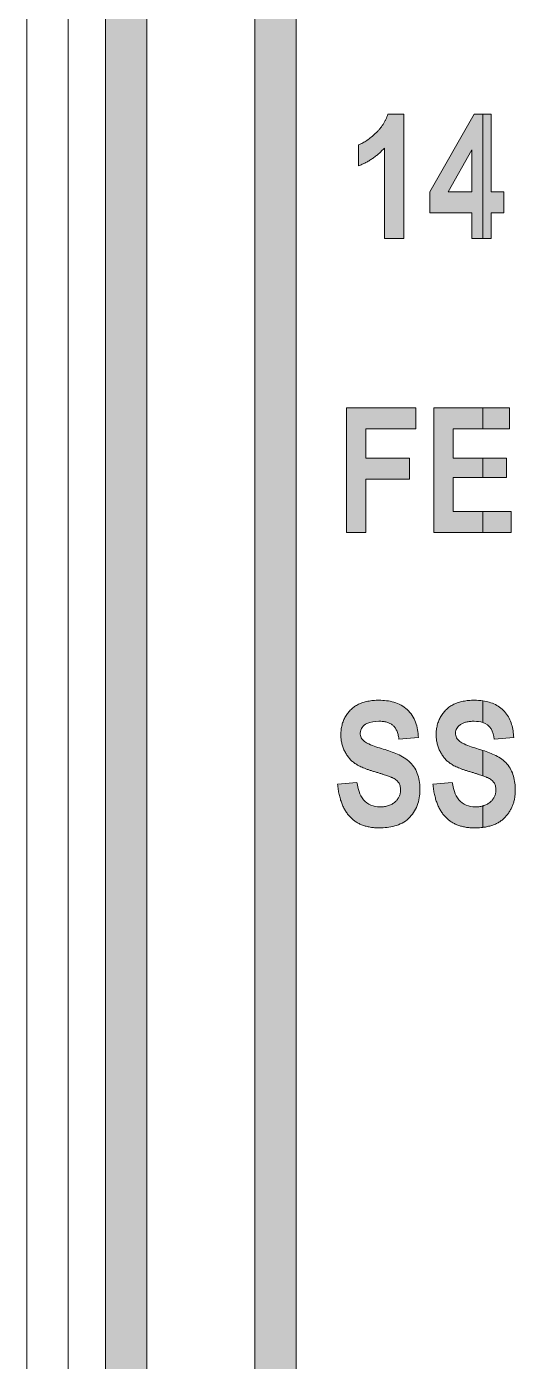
# Model space of a CAD drawing. Extents: x 222 to 1672, y 144 to 807.
# Drawn here: x 446.96 to 452.85, y 397.79 to 413.89 of the extents above; entities that cross this region are included whole.
import ezdxf

# ---------------------------------------------------------------- set-up
doc = ezdxf.new("R2010")
doc.units = 0
doc.header["$LTSCALE"] = 2
doc.header["$MEASUREMENT"] = 0
doc.layers.get('0').update_dxf_attribs({"linetype": 'CONTINUOUS'})
doc.layers.add('DIM', color=7, linetype='CONTINUOUS')

msp = doc.modelspace()

# ---------------------------------------------------------------- hatches: boundary and pattern name
at = {"lineweight": 5}
h = msp.add_hatch(color=256, dxfattribs=at)
edge = h.paths.add_edge_path(flags=0)
edge.add_line((450.96454, 412.46219), (450.96454, 412.20894))
edge.add_spline(control_points=[(450.96454, 412.20894), (450.97912, 412.21486), (451.00826, 412.22668), (451.05055, 412.24744), (451.09149, 412.27079), (451.13133, 412.2961), (451.16951, 412.32449), (451.20665, 412.35477), (451.2424, 412.38774), (451.26489, 412.41133), (451.27623, 412.42323)], knot_values=[0, 0, 0, 0, 0.12370469, 0.2471416, 0.37002829, 0.49416431, 0.61797183, 0.74380575, 0.87081997, 1, 1, 1, 1], weights=[1, 1, 1, 1, 1, 1, 1, 1, 1, 1, 1], degree=3, periodic=0)
edge.add_line((451.27623, 412.42323), (451.27623, 411.33232))
edge.add_line((451.27623, 411.33232), (451.50999, 411.33232))
edge.add_line((451.50999, 411.33232), (451.50999, 412.83232))
edge.add_line((451.50999, 412.83232), (451.31793, 412.83232))
edge.add_spline(control_points=[(451.31793, 412.83232), (451.31434, 412.8215), (451.3072, 412.79998), (451.29352, 412.76875), (451.27808, 412.73846), (451.26072, 412.70891), (451.24074, 412.68088), (451.21951, 412.65311), (451.19564, 412.62681), (451.16219, 412.59339), (451.11916, 412.5559), (451.06765, 412.51641), (451.01634, 412.48523), (450.98135, 412.46966), (450.96454, 412.46219)], knot_values=[0, 0, 0, 0, 0.06487203, 0.12905852, 0.19392026, 0.25843103, 0.32399162, 0.38987225, 0.45738722, 0.52602771, 0.65909128, 0.78204975, 0.89531404, 1, 1, 1, 1], weights=[1, 1, 1, 1, 1, 1, 1, 1, 1, 1, 1, 1, 1, 1, 1], degree=3, periodic=0)
h = msp.add_hatch(color=256, dxfattribs=at)
h.paths.add_polyline_path([(451.82168, 411.644), (452.32818, 411.644), (452.32818, 411.33232), (452.46272, 411.33232), (452.46272, 412.83232), (452.35861, 412.83232), (451.82168, 411.89634)], flags=0)
h.paths.add_polyline_path([(452.04419, 411.89725), (452.32818, 412.40101), (452.32818, 411.89725)], flags=0)
for points in [[(452.56194, 412.83232), (452.46272, 412.83232), (452.46272, 411.33232), (452.56194, 411.33232), (452.56194, 411.644), (452.71779, 411.644), (452.71779, 411.89725), (452.56194, 411.89725)], [(451.6561, 409.28881), (450.81844, 409.28881), (450.81844, 407.78881), (451.0522, 407.78881), (451.0522, 408.43167), (451.57818, 408.43167), (451.57818, 408.68491), (451.0522, 408.68491), (451.0522, 409.03556), (451.6561, 409.03556)], [(452.46272, 409.28881), (451.87038, 409.28881), (451.87038, 407.78881), (452.46272, 407.78881), (452.46272, 408.04206), (452.10415, 408.04206), (452.10415, 408.45115), (452.46272, 408.45115), (452.46272, 408.68491), (452.10415, 408.68491), (452.10415, 409.03556), (452.46272, 409.03556)], [(452.46272, 409.03556), (452.78597, 409.03556), (452.78597, 409.28881), (452.46272, 409.28881)], [(452.46272, 408.45115), (452.74701, 408.45115), (452.74701, 408.68491), (452.46272, 408.68491)], [(452.80545, 407.78881), (452.80545, 408.04206), (452.46272, 408.04206), (452.46272, 407.78881)]]:
    msp.add_hatch(color=256, dxfattribs=at).paths.add_polyline_path(points, flags=0)
h = msp.add_hatch(color=256, dxfattribs=at)
edge = h.paths.add_edge_path(flags=0)
edge.add_spline(control_points=[(451.47103, 404.68483), (451.47091, 404.67772), (451.47068, 404.6636), (451.46711, 404.64302), (451.46194, 404.62322), (451.45474, 404.60434), (451.44499, 404.58658), (451.43385, 404.56928), (451.41996, 404.55331), (451.40447, 404.53805), (451.38731, 404.52402), (451.36806, 404.51213), (451.34756, 404.50174), (451.32522, 404.49359), (451.30167, 404.4868), (451.27637, 404.48234), (451.24961, 404.47956), (451.23119, 404.47924), (451.22174, 404.47907)], knot_values=[0, 0, 0, 0, 0.05883753, 0.1166839, 0.1722926, 0.22812278, 0.28334973, 0.33971419, 0.39810053, 0.45807765, 0.51958724, 0.58109682, 0.64494108, 0.70951571, 0.77757298, 0.84757637, 0.9218612, 1, 1, 1, 1], weights=[1, 1, 1, 1, 1, 1, 1, 1, 1, 1, 1, 1, 1, 1, 1, 1, 1, 1, 1], degree=3, periodic=0)
edge.add_spline(control_points=[(451.22174, 404.47907), (451.18422, 404.48006), (451.14668, 404.48461), (451.0775, 404.51357), (451.04715, 404.53685), (450.9761, 404.62321), (450.9568, 404.6978), (450.94506, 404.77128)], knot_values=[0, 0, 0, 0, 0.25, 0.25, 0.5, 0.5, 1, 1, 1, 1], weights=[1, 1, 1, 1, 1, 1, 1, 1], degree=3, periodic=0)
edge.add_line((450.94506, 404.77128), (450.71129, 404.7518))
edge.add_spline(control_points=[(450.71129, 404.7518), (450.71369, 404.73056), (450.71834, 404.68923), (450.72919, 404.62948), (450.74367, 404.57395), (450.76038, 404.52225), (450.78097, 404.47488), (450.80424, 404.43135), (450.83126, 404.39219), (450.86108, 404.35704), (450.89398, 404.32592), (450.93006, 404.2989), (450.96958, 404.27652), (451.0119, 404.25763), (451.05752, 404.24353), (451.10609, 404.23314), (451.15787, 404.22704), (451.19342, 404.22624), (451.2117, 404.22582)], knot_values=[0, 0, 0, 0, 0.07870951, 0.15318392, 0.22343231, 0.28996809, 0.35307475, 0.41344294, 0.47149356, 0.52795989, 0.5829488, 0.63796056, 0.69353938, 0.74992651, 0.80831537, 0.86908019, 0.93267958, 1, 1, 1, 1], weights=[1, 1, 1, 1, 1, 1, 1, 1, 1, 1, 1, 1, 1, 1, 1, 1, 1, 1, 1], degree=3, periodic=0)
edge.add_spline(control_points=[(451.2117, 404.22582), (451.27542, 404.2271), (451.33968, 404.23199), (451.46164, 404.26576), (451.52024, 404.29495), (451.61284, 404.38198), (451.64784, 404.43605), (451.69528, 404.55442), (451.70358, 404.61777), (451.7048, 404.68148)], knot_values=[0, 0, 0, 0, 0.25, 0.25, 0.5, 0.5, 0.75, 0.75, 1, 1, 1, 1], weights=[1, 1, 1, 1, 1, 1, 1, 1, 1, 1], degree=3, periodic=0)
edge.add_spline(control_points=[(451.7048, 404.68148), (451.70341, 404.7423), (451.69784, 404.80366), (451.66059, 404.91874), (451.62935, 404.97271), (451.54321, 405.05899), (451.49031, 405.08992), (451.37871, 405.13893), (451.32112, 405.15848), (451.26284, 405.17611)], knot_values=[0, 0, 0, 0, 0.25, 0.25, 0.5, 0.5, 0.75, 0.75, 1, 1, 1, 1], weights=[1, 1, 1, 1, 1, 1, 1, 1, 1, 1], degree=3, periodic=0)
edge.add_spline(control_points=[(451.26284, 405.17611), (451.23312, 405.18501), (451.2035, 405.19423), (451.17413, 405.20418), (451.14496, 405.21406), (451.11592, 405.22468), (451.08813, 405.23795), (451.06979, 405.2467), (451.05177, 405.25652), (451.03546, 405.26864)], knot_values=[0, 0, 0, 0, 0.00009288, 0.00009288, 0.00009288, 0.00018519, 0.00018519, 0.00018519, 0.00024615, 0.00024615, 0.00024615, 0.00024615], weights=[1, 1, 1, 1, 1, 1, 1, 1, 1, 1], degree=3, periodic=0)
edge.add_spline(control_points=[(451.03546, 405.26864), (451.02068, 405.28164), (451.00659, 405.29534), (450.98828, 405.33019), (450.98539, 405.34962), (450.98402, 405.36909)], knot_values=[0, 0, 0, 0, 0.5, 0.5, 1, 1, 1, 1], weights=[1, 1, 1, 1, 1, 1], degree=3, periodic=0)
edge.add_spline(control_points=[(450.98402, 405.36909), (450.98567, 405.39389), (450.99252, 405.41838), (451.02239, 405.4577), (451.04281, 405.47298), (451.10936, 405.50653), (451.15966, 405.51058), (451.20896, 405.51154)], knot_values=[0, 0, 0, 0, 0.25, 0.25, 0.5, 0.5, 1, 1, 1, 1], weights=[1, 1, 1, 1, 1, 1, 1, 1], degree=3, periodic=0)
edge.add_spline(control_points=[(451.20896, 405.51154), (451.22594, 405.51099), (451.25814, 405.50996), (451.30354, 405.50125), (451.34282, 405.48641), (451.37106, 405.46876), (451.38989, 405.45105), (451.40278, 405.4358), (451.41403, 405.41806), (451.42442, 405.3984), (451.43317, 405.3762), (451.4408, 405.35191), (451.44673, 405.32528), (451.44991, 405.3068), (451.45155, 405.29725)], knot_values=[0, 0, 0, 0, 0.13999895, 0.26538212, 0.37929394, 0.48467988, 0.53737284, 0.59201649, 0.64888319, 0.71026824, 0.77522279, 0.84536093, 0.92006306, 1, 1, 1, 1], weights=[1, 1, 1, 1, 1, 1, 1, 1, 1, 1, 1, 1, 1, 1, 1], degree=3, periodic=0)
edge.add_line((451.45155, 405.29725), (451.68532, 405.31673))
edge.add_spline(control_points=[(451.68532, 405.31673), (451.68202, 405.37865), (451.67374, 405.44089), (451.63068, 405.55649), (451.59663, 405.60969), (451.50599, 405.69319), (451.45007, 405.72319), (451.33218, 405.75804), (451.27138, 405.76362), (451.20987, 405.76478)], knot_values=[0, 0, 0, 0, 0.25, 0.25, 0.5, 0.5, 0.75, 0.75, 1, 1, 1, 1], weights=[1, 1, 1, 1, 1, 1, 1, 1, 1, 1], degree=3, periodic=0)
edge.add_spline(control_points=[(451.20987, 405.76478), (451.1864, 405.76429), (451.14117, 405.76333), (451.07632, 405.75358), (451.01697, 405.73878), (450.96349, 405.71703), (450.91563, 405.68913), (450.87354, 405.65487), (450.83653, 405.61493), (450.80573, 405.56924), (450.78091, 405.51921), (450.76336, 405.46559), (450.7523, 405.40901), (450.75094, 405.37025), (450.75025, 405.35052)], knot_values=[0, 0, 0, 0, 0.10070008, 0.19401289, 0.2808438, 0.36269087, 0.44097124, 0.51776424, 0.59481615, 0.6738177, 0.75348036, 0.83377387, 0.91534702, 1, 1, 1, 1], weights=[1, 1, 1, 1, 1, 1, 1, 1, 1, 1, 1, 1, 1, 1, 1], degree=3, periodic=0)
edge.add_spline(control_points=[(450.75025, 405.35052), (450.75076, 405.33344), (450.75177, 405.29958), (450.76039, 405.24981), (450.77356, 405.20156), (450.79299, 405.15581), (450.81637, 405.11284), (450.844, 405.07385), (450.87516, 405.0391), (450.90476, 405.01379), (450.93123, 404.99571), (450.95344, 404.98174), (450.97886, 404.96905), (451.0064, 404.95577), (451.0369, 404.94338), (451.06987, 404.93096), (451.10559, 404.91873), (451.1304, 404.91121), (451.14321, 404.90734)], knot_values=[0, 0, 0, 0, 0.07938854, 0.15735209, 0.23429073, 0.31149662, 0.38794606, 0.46139642, 0.53322832, 0.60452506, 0.64182999, 0.68229578, 0.72640529, 0.77389843, 0.82446168, 0.87941426, 0.93776089, 1, 1, 1, 1], weights=[1, 1, 1, 1, 1, 1, 1, 1, 1, 1, 1, 1, 1, 1, 1, 1, 1, 1, 1], degree=3, periodic=0)
edge.add_spline(control_points=[(451.14321, 404.90734), (451.15731, 404.90306), (451.18418, 404.8949), (451.22257, 404.88357), (451.25679, 404.87246), (451.28707, 404.86236), (451.31372, 404.85379), (451.3361, 404.84537), (451.35485, 404.83861), (451.37396, 404.8302), (451.39403, 404.81977), (451.41491, 404.80596), (451.43221, 404.79013), (451.44663, 404.77287), (451.4576, 404.75345), (451.46564, 404.73223), (451.47021, 404.70907), (451.47075, 404.69307), (451.47103, 404.68483)], knot_values=[0, 0, 0, 0, 0.10296971, 0.19629442, 0.27971837, 0.35439228, 0.41942332, 0.47528238, 0.52151166, 0.55866466, 0.6211522, 0.67936958, 0.73308081, 0.78447157, 0.8359259, 0.88821394, 0.94245156, 1, 1, 1, 1], weights=[1, 1, 1, 1, 1, 1, 1, 1, 1, 1, 1, 1, 1, 1, 1, 1, 1, 1, 1], degree=3, periodic=0)
h = msp.add_hatch(color=256, dxfattribs=at)
edge = h.paths.add_edge_path(flags=0)
edge.add_spline(control_points=[(452.35922, 405.76478), (452.33575, 405.76429), (452.29052, 405.76333), (452.22567, 405.75358), (452.16632, 405.73878), (452.11284, 405.71703), (452.06498, 405.68913), (452.02289, 405.65487), (451.98588, 405.61493), (451.95508, 405.56924), (451.93026, 405.51921), (451.91271, 405.46559), (451.90165, 405.40901), (451.9003, 405.37025), (451.89961, 405.35052)], knot_values=[0, 0, 0, 0, 0.10070008, 0.19401289, 0.2808438, 0.36269087, 0.44097124, 0.51776424, 0.59481615, 0.6738177, 0.75348036, 0.83377387, 0.91534702, 1, 1, 1, 1], weights=[1, 1, 1, 1, 1, 1, 1, 1, 1, 1, 1, 1, 1, 1, 1], degree=3, periodic=0)
edge.add_spline(control_points=[(451.89961, 405.35052), (451.90011, 405.33344), (451.90112, 405.29958), (451.90974, 405.24981), (451.92291, 405.20156), (451.94234, 405.15581), (451.96572, 405.11284), (451.99335, 405.07385), (452.02451, 405.0391), (452.05411, 405.01379), (452.08058, 404.99571), (452.10279, 404.98174), (452.12821, 404.96905), (452.15575, 404.95577), (452.18625, 404.94338), (452.21922, 404.93096), (452.25494, 404.91873), (452.27975, 404.91121), (452.29256, 404.90734)], knot_values=[0, 0, 0, 0, 0.07938854, 0.15735209, 0.23429073, 0.31149662, 0.38794606, 0.46139642, 0.53322832, 0.60452506, 0.64182999, 0.68229578, 0.72640529, 0.77389843, 0.82446168, 0.87941426, 0.93776089, 1, 1, 1, 1], weights=[1, 1, 1, 1, 1, 1, 1, 1, 1, 1, 1, 1, 1, 1, 1, 1, 1, 1, 1], degree=3, periodic=0)
edge.add_spline(control_points=[(452.29256, 404.90734), (452.30666, 404.90306), (452.33353, 404.8949), (452.37192, 404.88357), (452.40614, 404.87246), (452.43592, 404.86253), (452.45444, 404.85657), (452.46272, 404.85369)], knot_values=[0.58431286, 0.58431286, 0.58431286, 0.58431286, 0.68728257, 0.78060728, 0.86403123, 0.93870514, 1, 1, 1, 1], weights=[1, 1, 1, 1, 1, 1, 1, 1], degree=3, periodic=0)
edge.add_line((452.46272, 404.85369), (452.46272, 405.16029))
edge.add_spline(control_points=[(452.46272, 405.16029), (452.44598, 405.16587), (452.42908, 405.171), (452.41219, 405.17611)], knot_values=[0, 0, 0, 0, 0.00005295, 0.00005295, 0.00005295, 0.00005295], weights=[1, 1, 1, 1], degree=3, periodic=0)
edge.add_spline(control_points=[(452.41219, 405.17611), (452.38247, 405.18501), (452.35285, 405.19423), (452.32348, 405.20418), (452.29431, 405.21406), (452.26527, 405.22468), (452.23748, 405.23795), (452.21914, 405.2467), (452.20112, 405.25652), (452.18481, 405.26864)], knot_values=[0, 0, 0, 0, 0.00009288, 0.00009288, 0.00009288, 0.00018519, 0.00018519, 0.00018519, 0.00024615, 0.00024615, 0.00024615, 0.00024615], weights=[1, 1, 1, 1, 1, 1, 1, 1, 1, 1], degree=3, periodic=0)
edge.add_spline(control_points=[(452.18481, 405.26864), (452.17003, 405.28164), (452.15595, 405.29534), (452.13763, 405.33019), (452.13474, 405.34962), (452.13337, 405.36909)], knot_values=[0, 0, 0, 0, 0.5, 0.5, 1, 1, 1, 1], weights=[1, 1, 1, 1, 1, 1], degree=3, periodic=0)
edge.add_spline(control_points=[(452.13337, 405.36909), (452.13403, 405.37894), (452.13532, 405.3984), (452.14728, 405.42594), (452.16604, 405.45074), (452.19217, 405.47227), (452.22466, 405.49051), (452.26413, 405.50234), (452.30916, 405.51058), (452.34132, 405.51121), (452.35831, 405.51154)], knot_values=[0, 0, 0, 0, 0.09952089, 0.19637448, 0.29924154, 0.41238129, 0.53717307, 0.67445339, 0.82801501, 1, 1, 1, 1], weights=[1, 1, 1, 1, 1, 1, 1, 1, 1, 1, 1], degree=3, periodic=0)
edge.add_spline(control_points=[(452.35831, 405.51154), (452.39364, 405.5104), (452.42879, 405.50808), (452.46272, 405.49695)], knot_values=[0, 0, 0, 0, 1, 1, 1, 1], weights=[1, 1, 1, 1], degree=3, periodic=0)
edge.add_line((452.46272, 405.49695), (452.46272, 405.75761))
edge.add_spline(control_points=[(452.46272, 405.75761), (452.42852, 405.76273), (452.3938, 405.76413), (452.35922, 405.76478)], knot_values=[0, 0, 0, 0, 0.00010375, 0.00010375, 0.00010375, 0.00010375], weights=[1, 1, 1, 1], degree=3, periodic=0)
h = msp.add_hatch(color=256, dxfattribs=at)
edge = h.paths.add_edge_path(flags=0)
edge.add_line((452.46272, 405.75761), (452.46272, 405.49695))
edge.add_spline(control_points=[(452.46272, 405.49695), (452.50401, 405.48341), (452.54055, 405.45638), (452.58415, 405.38215), (452.59362, 405.33957), (452.6009, 405.29725)], knot_values=[0, 0, 0, 0, 0.5, 0.5, 1, 1, 1, 1], weights=[1, 1, 1, 1, 1, 1], degree=3, periodic=0)
edge.add_line((452.6009, 405.29725), (452.83467, 405.31673))
edge.add_spline(control_points=[(452.83467, 405.31673), (452.83183, 405.36991), (452.82572, 405.42278), (452.79475, 405.52351), (452.77082, 405.57207), (452.70327, 405.65375), (452.66146, 405.68747), (452.56611, 405.73558), (452.51538, 405.74974), (452.46272, 405.75761)], knot_values=[0, 0, 0, 0, 0.25, 0.25, 0.5, 0.5, 0.75, 0.75, 1, 1, 1, 1], weights=[1, 1, 1, 1, 1, 1, 1, 1, 1, 1], degree=3, periodic=0)
h = msp.add_hatch(color=256, dxfattribs=at)
edge = h.paths.add_edge_path(flags=0)
edge.add_line((452.46272, 405.16029), (452.46272, 404.85369))
edge.add_spline(control_points=[(452.46272, 404.85369), (452.46323, 404.85351), (452.47128, 404.8507), (452.48545, 404.84537), (452.5042, 404.83861), (452.52331, 404.8302), (452.54338, 404.81977), (452.56426, 404.80596), (452.58156, 404.79013), (452.59598, 404.77287), (452.60695, 404.75345), (452.61499, 404.73223), (452.61956, 404.70907), (452.6201, 404.69307), (452.62038, 404.68483)], knot_values=[0, 0, 0, 0, 0.00373618, 0.05959523, 0.10582452, 0.14297752, 0.20546506, 0.26368243, 0.31739367, 0.36878443, 0.42023876, 0.4725268, 0.52676442, 0.58431286, 0.58431286, 0.58431286, 0.58431286], weights=[1, 1, 1, 1, 1, 1, 1, 1, 1, 1, 1, 1, 1, 1, 1], degree=3, periodic=0)
edge.add_spline(control_points=[(452.62038, 404.68483), (452.62026, 404.67772), (452.62003, 404.6636), (452.61646, 404.64302), (452.6113, 404.62322), (452.60409, 404.60434), (452.59434, 404.58658), (452.5832, 404.56928), (452.56931, 404.55331), (452.55382, 404.53805), (452.53666, 404.52402), (452.51741, 404.51213), (452.49691, 404.50174), (452.47832, 404.49496), (452.4668, 404.49142), (452.46272, 404.49027)], knot_values=[0.25540468, 0.25540468, 0.25540468, 0.25540468, 0.31424222, 0.37208858, 0.42769728, 0.48352746, 0.53875441, 0.59511887, 0.65350521, 0.71348233, 0.77499192, 0.8365015, 0.90034576, 0.96492039, 1, 1, 1, 1], weights=[1, 1, 1, 1, 1, 1, 1, 1, 1, 1, 1, 1, 1, 1, 1, 1], degree=3, periodic=0)
edge.add_line((452.46272, 404.49027), (452.46272, 404.23171))
edge.add_spline(control_points=[(452.46272, 404.23171), (452.46841, 404.23241), (452.49192, 404.23563), (452.53186, 404.24337), (452.58099, 404.25758), (452.62585, 404.27608), (452.66658, 404.2988), (452.70303, 404.32566), (452.73506, 404.35663), (452.76285, 404.39055), (452.78756, 404.42621), (452.80781, 404.46428), (452.82507, 404.50386), (452.83826, 404.54558), (452.84709, 404.58928), (452.85326, 404.63474), (452.85385, 404.66574), (452.85415, 404.68148)], knot_values=[0, 0, 0, 0, 0.02257356, 0.09343661, 0.16009065, 0.22370445, 0.28418999, 0.34334689, 0.40157972, 0.45920444, 0.51585614, 0.57219111, 0.62876803, 0.68577955, 0.74418086, 0.80421836, 0.86621821, 0.86621821, 0.86621821, 0.86621821], weights=[1, 1, 1, 1, 1, 1, 1, 1, 1, 1, 1, 1, 1, 1, 1, 1, 1, 1], degree=3, periodic=0)
edge.add_spline(control_points=[(452.85415, 404.68148), (452.85286, 404.73813), (452.8484, 404.79432), (452.81653, 404.90281), (452.79002, 404.95415), (452.7164, 405.03972), (452.66943, 405.07245), (452.56907, 405.12321), (452.51621, 405.14246), (452.46272, 405.16029)], knot_values=[0, 0, 0, 0, 0.25, 0.25, 0.5, 0.5, 0.75, 0.75, 1, 1, 1, 1], weights=[1, 1, 1, 1, 1, 1, 1, 1, 1, 1], degree=3, periodic=0)
h = msp.add_hatch(color=256, dxfattribs=at)
edge = h.paths.add_edge_path(flags=0)
edge.add_spline(control_points=[(451.86064, 404.7518), (451.86304, 404.73056), (451.8677, 404.68923), (451.87855, 404.62948), (451.89302, 404.57395), (451.90974, 404.52225), (451.93033, 404.47488), (451.95359, 404.43135), (451.98061, 404.39219), (452.01043, 404.35704), (452.04333, 404.32592), (452.07941, 404.2989), (452.11893, 404.27652), (452.16125, 404.25763), (452.20687, 404.24353), (452.25544, 404.23314), (452.30722, 404.22704), (452.34277, 404.22624), (452.36105, 404.22582)], knot_values=[0, 0, 0, 0, 0.07870951, 0.15318392, 0.22343231, 0.28996809, 0.35307475, 0.41344294, 0.47149356, 0.52795989, 0.5829488, 0.63796056, 0.69353938, 0.74992651, 0.80831537, 0.86908019, 0.93267958, 1, 1, 1, 1], weights=[1, 1, 1, 1, 1, 1, 1, 1, 1, 1, 1, 1, 1, 1, 1, 1, 1, 1, 1], degree=3, periodic=0)
edge.add_spline(control_points=[(452.36105, 404.22582), (452.38156, 404.22623), (452.41552, 404.22692), (452.44937, 404.23005), (452.46272, 404.23171)], knot_values=[0.86621821, 0.86621821, 0.86621821, 0.86621821, 0.94700601, 1, 1, 1, 1], weights=[1, 1, 1, 1, 1], degree=3, periodic=0)
edge.add_line((452.46272, 404.23171), (452.46272, 404.49027))
edge.add_spline(control_points=[(452.46272, 404.49027), (452.45889, 404.48919), (452.44684, 404.48607), (452.42572, 404.48234), (452.39896, 404.47956), (452.38054, 404.47924), (452.37109, 404.47907)], knot_values=[0, 0, 0, 0, 0.03297766, 0.10298105, 0.17726588, 0.25540468, 0.25540468, 0.25540468, 0.25540468], weights=[1, 1, 1, 1, 1, 1, 1], degree=3, periodic=0)
edge.add_spline(control_points=[(452.37109, 404.47907), (452.33357, 404.48006), (452.29603, 404.48461), (452.22685, 404.51357), (452.1965, 404.53685), (452.12545, 404.62321), (452.10615, 404.6978), (452.09441, 404.77128)], knot_values=[0, 0, 0, 0, 0.25, 0.25, 0.5, 0.5, 1, 1, 1, 1], weights=[1, 1, 1, 1, 1, 1, 1, 1], degree=3, periodic=0)
edge.add_line((452.09441, 404.77128), (451.86064, 404.7518))
at = {"layer": 'DIM'}
for points in [[(450.21272, 393.826), (450.21272, 463.32772), (452.46272, 465.57772), (452.46272, 466.28483), (449.71272, 463.53483), (449.71272, 393.61889), (452.46272, 390.86889), (452.46272, 391.576)], [(448.41272, 393.08042), (448.41272, 464.07331), (448.90462, 464.56521), (448.90462, 465.27231), (447.91272, 464.28042), (447.91272, 392.87331), (448.90462, 391.88141), (448.90462, 392.58852)]]:
    msp.add_hatch(color=256, dxfattribs=at).paths.add_polyline_path(points, flags=0)

# ---------------------------------------------------------------- linework, layer by layer
at = {"linetype": 'Continuous', "lineweight": 5}
for p, q in [((446.96272, 380.57686), (446.96272, 476.57686)), ((447.46272, 476.57686), (447.46272, 380.57686)), ((447.91272, 464.28042), (447.91272, 392.87331)), ((448.41272, 393.08041), (448.41272, 464.07331)), ((449.71272, 463.53483), (449.71272, 393.61889)), ((450.21272, 393.826), (450.21272, 463.32773))]:
    msp.add_line(p, q, dxfattribs=at)
at = {"lineweight": 5}
for p, q in [((451.31793, 412.83232), (451.50999, 412.83232)), ((451.50999, 412.83232), (451.50999, 411.33232)), ((451.82168, 411.89634), (452.35861, 412.83232)), ((452.35861, 412.83232), (452.46272, 412.83232)), ((452.46272, 412.83232), (452.56194, 412.83232)), ((452.46272, 412.83232), (452.46272, 411.33232)), ((452.56194, 412.83232), (452.56194, 411.89725)), ((450.96454, 412.20894), (450.96454, 412.46219)), ((451.27623, 411.33232), (451.27623, 412.42323)), ((452.32818, 412.40101), (452.04419, 411.89725)), ((452.32818, 411.89725), (452.32818, 412.40101)), ((451.82168, 411.64401), (451.82168, 411.89634)), ((452.04419, 411.89725), (452.32818, 411.89725)), ((452.56194, 411.89725), (452.71779, 411.89725)), ((452.71779, 411.89725), (452.71779, 411.64401)), ((452.32818, 411.64401), (451.82168, 411.64401)), ((452.32818, 411.33232), (452.32818, 411.64401)), ((452.56194, 411.64401), (452.56194, 411.33232)), ((452.71779, 411.64401), (452.56194, 411.64401)), ((451.50999, 411.33232), (451.27623, 411.33232)), ((452.46272, 411.33232), (452.32818, 411.33232)), ((452.56194, 411.33232), (452.46272, 411.33232)), ((450.81844, 409.28881), (451.6561, 409.28881)), ((450.81844, 407.78881), (450.81844, 409.28881)), ((451.6561, 409.28881), (451.6561, 409.03556)), ((451.87038, 409.28881), (452.46272, 409.28881)), ((451.87038, 407.78881), (451.87038, 409.28881)), ((452.46272, 409.28881), (452.78597, 409.28881)), ((452.46272, 409.28881), (452.46272, 409.03556)), ((452.78597, 409.28881), (452.78597, 409.03556)), ((451.0522, 409.03556), (451.0522, 408.68491)), ((451.6561, 409.03556), (451.0522, 409.03556)), ((452.10415, 409.03556), (452.10415, 408.68491)), ((452.46272, 409.03556), (452.10415, 409.03556)), ((452.78597, 409.03556), (452.46272, 409.03556)), ((451.0522, 408.68491), (451.57818, 408.68491)), ((451.57818, 408.68491), (451.57818, 408.43167)), ((452.10415, 408.68491), (452.46272, 408.68491)), ((452.46272, 408.68491), (452.74701, 408.68491)), ((452.46272, 408.68491), (452.46272, 408.45115)), ((452.74701, 408.68491), (452.74701, 408.45115)), ((451.57818, 408.43167), (451.0522, 408.43167)), ((451.0522, 408.43167), (451.0522, 407.78881)), ((452.10415, 408.45115), (452.10415, 408.04206)), ((452.46272, 408.45115), (452.10415, 408.45115)), ((452.74701, 408.45115), (452.46272, 408.45115)), ((452.10415, 408.04206), (452.46272, 408.04206)), ((452.46272, 408.04206), (452.80545, 408.04206)), ((452.46272, 408.04206), (452.46272, 407.78881)), ((452.80545, 408.04206), (452.80545, 407.78881)), ((451.0522, 407.78881), (450.81844, 407.78881)), ((452.46272, 407.78881), (451.87038, 407.78881)), ((452.80545, 407.78881), (452.46272, 407.78881)), ((452.46272, 405.75761), (452.46272, 405.49695)), ((451.68532, 405.31673), (451.45155, 405.29725)), ((452.83467, 405.31673), (452.6009, 405.29725)), ((452.46272, 405.16029), (452.46272, 404.85369)), ((450.71129, 404.7518), (450.94506, 404.77128)), ((451.86064, 404.7518), (452.09441, 404.77128)), ((452.46272, 404.49027), (452.46272, 404.23171))]:
    msp.add_line(p, q, dxfattribs=at)
at = {"linetype": 'Continuous', "lineweight": 5, "flags": 128}
msp.add_lwpolyline([(446.96272, 401.04027), (446.96272, 401.04027)], dxfattribs=at)
at = {"lineweight": 5}
for points, knots in [([(450.96454, 412.46219), (450.98135, 412.46966), (451.01634, 412.48523), (451.06765, 412.51641), (451.11916, 412.5559), (451.16219, 412.59339), (451.19564, 412.62681), (451.21951, 412.65311), (451.24074, 412.68088), (451.26072, 412.70891), (451.27808, 412.73846), (451.29352, 412.76875), (451.3072, 412.79998), (451.31434, 412.8215), (451.31793, 412.83232)], [0, 0, 0, 0, 0.10468596, 0.21795025, 0.34090872, 0.47397229, 0.54261278, 0.61012775, 0.67600838, 0.74156897, 0.80607974, 0.87094148, 0.93512797, 1, 1, 1, 1]), ([(451.27623, 412.42323), (451.26489, 412.41133), (451.2424, 412.38774), (451.20665, 412.35477), (451.16951, 412.32449), (451.13133, 412.2961), (451.09149, 412.27079), (451.05055, 412.24744), (451.00826, 412.22668), (450.97912, 412.21486), (450.96454, 412.20894)], [0, 0, 0, 0, 0.12918003, 0.25619425, 0.38202817, 0.50583569, 0.62997171, 0.7528584, 0.87629531, 1, 1, 1, 1]), ([(450.75025, 405.35052), (450.75094, 405.37025), (450.7523, 405.40901), (450.76336, 405.46559), (450.78091, 405.51921), (450.80573, 405.56924), (450.83653, 405.61493), (450.87354, 405.65487), (450.91563, 405.68913), (450.96349, 405.71703), (451.01697, 405.73878), (451.07632, 405.75358), (451.14117, 405.76333), (451.1864, 405.76429), (451.20987, 405.76478)], [0, 0, 0, 0, 0.08465298, 0.16622613, 0.24651964, 0.3261823, 0.40518385, 0.48223576, 0.55902876, 0.63730913, 0.7191562, 0.80598711, 0.89929992, 1, 1, 1, 1]), ([(451.20987, 405.76478), (451.27138, 405.76362), (451.33218, 405.75804), (451.45007, 405.72319), (451.50599, 405.69319), (451.59663, 405.60969), (451.63068, 405.55649), (451.67374, 405.44089), (451.68202, 405.37865), (451.68532, 405.31673)], [0, 0, 0, 0, 0.25, 0.25, 0.5, 0.5, 0.75, 0.75, 1, 1, 1, 1]), ([(451.89961, 405.35052), (451.9003, 405.37025), (451.90165, 405.40901), (451.91271, 405.46559), (451.93026, 405.51921), (451.95508, 405.56924), (451.98588, 405.61493), (452.02289, 405.65487), (452.06498, 405.68913), (452.11284, 405.71703), (452.16632, 405.73878), (452.22567, 405.75358), (452.29052, 405.76333), (452.33575, 405.76429), (452.35922, 405.76478)], [0, 0, 0, 0, 0.08465298, 0.16622613, 0.24651964, 0.3261823, 0.40518385, 0.48223576, 0.55902876, 0.63730913, 0.7191562, 0.80598711, 0.89929992, 1, 1, 1, 1]), ([(452.46272, 405.75761), (452.51538, 405.74974), (452.56611, 405.73558), (452.66146, 405.68747), (452.70327, 405.65375), (452.77082, 405.57207), (452.79475, 405.52351), (452.82572, 405.42278), (452.83183, 405.36991), (452.83467, 405.31673)], [0, 0, 0, 0, 0.25, 0.25, 0.5, 0.5, 0.75, 0.75, 1, 1, 1, 1]), ([(451.20896, 405.51154), (451.15966, 405.51058), (451.10936, 405.50653), (451.04281, 405.47298), (451.02239, 405.4577), (450.99252, 405.41838), (450.98567, 405.39389), (450.98402, 405.36909)], [0, 0, 0, 0, 0.5, 0.5, 0.75, 0.75, 1, 1, 1, 1]), ([(451.45155, 405.29725), (451.44991, 405.3068), (451.44673, 405.32528), (451.4408, 405.35191), (451.43317, 405.3762), (451.42442, 405.3984), (451.41403, 405.41806), (451.40278, 405.4358), (451.38989, 405.45105), (451.37106, 405.46876), (451.34282, 405.48641), (451.30354, 405.50125), (451.25814, 405.50996), (451.22594, 405.51099), (451.20896, 405.51154)], [0, 0, 0, 0, 0.07993694, 0.15463907, 0.22477721, 0.28973176, 0.35111681, 0.40798351, 0.46262716, 0.51532012, 0.62070606, 0.73461788, 0.86000105, 1, 1, 1, 1]), ([(452.35831, 405.51154), (452.34132, 405.51121), (452.30916, 405.51058), (452.26413, 405.50234), (452.22466, 405.49051), (452.19217, 405.47227), (452.16604, 405.45074), (452.14728, 405.42594), (452.13532, 405.3984), (452.13403, 405.37894), (452.13337, 405.36909)], [0, 0, 0, 0, 0.17198499, 0.32554661, 0.46282693, 0.58761871, 0.70075846, 0.80362552, 0.90047911, 1, 1, 1, 1]), ([(452.6009, 405.29725), (452.59362, 405.33957), (452.58415, 405.38215), (452.54055, 405.45638), (452.50401, 405.48341), (452.46272, 405.49695)], [0, 0, 0, 0, 0.5, 0.5, 1, 1, 1, 1]), ([(451.14321, 404.90734), (451.1304, 404.91121), (451.10559, 404.91873), (451.06987, 404.93096), (451.0369, 404.94338), (451.0064, 404.95577), (450.97886, 404.96905), (450.95344, 404.98174), (450.93123, 404.99571), (450.90476, 405.01379), (450.87516, 405.0391), (450.844, 405.07385), (450.81637, 405.11284), (450.79299, 405.15581), (450.77356, 405.20156), (450.76039, 405.24981), (450.75177, 405.29958), (450.75076, 405.33344), (450.75025, 405.35052)], [0, 0, 0, 0, 0.06223911, 0.12058574, 0.17553832, 0.22610157, 0.27359471, 0.31770422, 0.35817001, 0.39547494, 0.46677168, 0.53860358, 0.61205394, 0.68850338, 0.76570927, 0.84264791, 0.92061146, 1, 1, 1, 1]), ([(450.98402, 405.36909), (450.98539, 405.34962), (450.98828, 405.33019), (451.00659, 405.29534), (451.02068, 405.28164), (451.03546, 405.26864)], [0, 0, 0, 0, 0.5, 0.5, 1, 1, 1, 1]), ([(451.03546, 405.26864), (451.05177, 405.25652), (451.06979, 405.2467), (451.08813, 405.23795), (451.11592, 405.22468), (451.14496, 405.21406), (451.17413, 405.20418), (451.2035, 405.19423), (451.23312, 405.18501), (451.26284, 405.17611)], [0, 0, 0, 0, 0.000060961516, 0.000060961516, 0.000060961516, 0.000153267926, 0.000153267926, 0.000153267926, 0.000246149545, 0.000246149545, 0.000246149545, 0.000246149545]), ([(452.29256, 404.90734), (452.27975, 404.91121), (452.25494, 404.91873), (452.21922, 404.93096), (452.18625, 404.94338), (452.15575, 404.95577), (452.12821, 404.96905), (452.10279, 404.98174), (452.08058, 404.99571), (452.05411, 405.01379), (452.02451, 405.0391), (451.99335, 405.07385), (451.96572, 405.11284), (451.94234, 405.15581), (451.92291, 405.20156), (451.90974, 405.24981), (451.90112, 405.29958), (451.90011, 405.33344), (451.89961, 405.35052)], [0, 0, 0, 0, 0.06223911, 0.12058574, 0.17553832, 0.22610157, 0.27359471, 0.31770422, 0.35817001, 0.39547494, 0.46677168, 0.53860358, 0.61205394, 0.68850338, 0.76570927, 0.84264791, 0.92061146, 1, 1, 1, 1]), ([(452.13337, 405.36909), (452.13474, 405.34962), (452.13763, 405.33019), (452.15595, 405.29534), (452.17003, 405.28164), (452.18481, 405.26864)], [0, 0, 0, 0, 0.5, 0.5, 1, 1, 1, 1]), ([(452.18481, 405.26864), (452.20112, 405.25652), (452.21914, 405.2467), (452.23748, 405.23795), (452.26527, 405.22468), (452.29431, 405.21406), (452.32348, 405.20418), (452.35285, 405.19423), (452.38247, 405.18501), (452.41219, 405.17611)], [0, 0, 0, 0, 0.000060961516, 0.000060961516, 0.000060961516, 0.000153267926, 0.000153267926, 0.000153267926, 0.000246149545, 0.000246149545, 0.000246149545, 0.000246149545]), ([(451.26284, 405.17611), (451.32112, 405.15848), (451.37871, 405.13893), (451.49031, 405.08992), (451.54321, 405.05899), (451.62935, 404.97271), (451.66059, 404.91874), (451.69784, 404.80366), (451.70341, 404.7423), (451.7048, 404.68148)], [0, 0, 0, 0, 0.25, 0.25, 0.5, 0.5, 0.75, 0.75, 1, 1, 1, 1]), ([(452.46272, 405.16029), (452.51621, 405.14246), (452.56907, 405.12321), (452.66943, 405.07245), (452.7164, 405.03972), (452.79002, 404.95415), (452.81653, 404.90281), (452.8484, 404.79432), (452.85286, 404.73813), (452.85415, 404.68148)], [0, 0, 0, 0, 0.25, 0.25, 0.5, 0.5, 0.75, 0.75, 1, 1, 1, 1]), ([(450.94506, 404.77128), (450.9568, 404.6978), (450.9761, 404.62321), (451.04715, 404.53685), (451.0775, 404.51357), (451.14668, 404.48461), (451.18422, 404.48006), (451.22174, 404.47907)], [0, 0, 0, 0, 0.5, 0.5, 0.75, 0.75, 1, 1, 1, 1]), ([(451.47103, 404.68483), (451.47075, 404.69307), (451.47021, 404.70907), (451.46564, 404.73223), (451.4576, 404.75345), (451.44663, 404.77287), (451.43221, 404.79013), (451.41491, 404.80596), (451.39403, 404.81977), (451.37396, 404.8302), (451.35485, 404.83861), (451.3361, 404.84537), (451.31372, 404.85379), (451.28707, 404.86236), (451.25679, 404.87246), (451.22257, 404.88357), (451.18418, 404.8949), (451.15731, 404.90306), (451.14321, 404.90734)], [0, 0, 0, 0, 0.057548441, 0.111786062, 0.164074102, 0.215528427, 0.266919189, 0.320630423, 0.378847801, 0.441335342, 0.47848834, 0.524717624, 0.58057668, 0.64560772, 0.720281629, 0.803705578, 0.897030287, 1, 1, 1, 1]), ([(452.09441, 404.77128), (452.10615, 404.6978), (452.12545, 404.62321), (452.1965, 404.53685), (452.22685, 404.51357), (452.29603, 404.48461), (452.33357, 404.48006), (452.37109, 404.47907)], [0, 0, 0, 0, 0.5, 0.5, 0.75, 0.75, 1, 1, 1, 1]), ([(452.46272, 404.85369), (452.45444, 404.85657), (452.43592, 404.86253), (452.40614, 404.87246), (452.37192, 404.88357), (452.33353, 404.8949), (452.30666, 404.90306), (452.29256, 404.90734)], [0.584312858, 0.584312858, 0.584312858, 0.584312858, 0.64560772, 0.720281629, 0.803705578, 0.897030287, 1, 1, 1, 1]), ([(452.62038, 404.68483), (452.6201, 404.69307), (452.61956, 404.70907), (452.61499, 404.73223), (452.60695, 404.75345), (452.59598, 404.77287), (452.58156, 404.79013), (452.56426, 404.80596), (452.54338, 404.81977), (452.52331, 404.8302), (452.5042, 404.83861), (452.48545, 404.84537), (452.47128, 404.8507), (452.46323, 404.85351), (452.46272, 404.85369)], [0, 0, 0, 0, 0.057548441, 0.111786062, 0.164074102, 0.215528427, 0.266919189, 0.320630423, 0.378847801, 0.441335342, 0.47848834, 0.524717624, 0.58057668, 0.584312858, 0.584312858, 0.584312858, 0.584312858]), ([(451.2117, 404.22582), (451.19342, 404.22624), (451.15787, 404.22704), (451.10609, 404.23314), (451.05752, 404.24353), (451.0119, 404.25763), (450.96958, 404.27652), (450.93006, 404.2989), (450.89398, 404.32592), (450.86108, 404.35704), (450.83126, 404.39219), (450.80424, 404.43135), (450.78097, 404.47488), (450.76038, 404.52225), (450.74367, 404.57395), (450.72919, 404.62948), (450.71834, 404.68923), (450.71369, 404.73056), (450.71129, 404.7518)], [0, 0, 0, 0, 0.067320419, 0.130919806, 0.191684629, 0.250073495, 0.306460623, 0.362039435, 0.417051199, 0.472040107, 0.528506442, 0.586557055, 0.646925246, 0.71003191, 0.776567687, 0.846816082, 0.921290485, 1, 1, 1, 1]), ([(451.7048, 404.68148), (451.70358, 404.61777), (451.69528, 404.55442), (451.64784, 404.43605), (451.61284, 404.38198), (451.52024, 404.29495), (451.46164, 404.26576), (451.33968, 404.23199), (451.27542, 404.2271), (451.2117, 404.22582)], [0, 0, 0, 0, 0.25, 0.25, 0.5, 0.5, 0.75, 0.75, 1, 1, 1, 1]), ([(451.22174, 404.47907), (451.23119, 404.47924), (451.24961, 404.47956), (451.27637, 404.48234), (451.30167, 404.4868), (451.32522, 404.49359), (451.34756, 404.50174), (451.36806, 404.51213), (451.38731, 404.52402), (451.40447, 404.53805), (451.41996, 404.55331), (451.43385, 404.56928), (451.44499, 404.58658), (451.45474, 404.60434), (451.46194, 404.62322), (451.46711, 404.64302), (451.47068, 404.6636), (451.47091, 404.67772), (451.47103, 404.68483)], [0, 0, 0, 0, 0.0781388, 0.152423628, 0.222427023, 0.290484292, 0.355058916, 0.418903177, 0.480412764, 0.541922351, 0.601899471, 0.660285814, 0.716650273, 0.771877216, 0.827707403, 0.883316103, 0.941162466, 1, 1, 1, 1]), ([(452.36105, 404.22582), (452.34277, 404.22624), (452.30722, 404.22704), (452.25544, 404.23314), (452.20687, 404.24353), (452.16125, 404.25763), (452.11893, 404.27652), (452.07941, 404.2989), (452.04333, 404.32592), (452.01043, 404.35704), (451.98061, 404.39219), (451.95359, 404.43135), (451.93033, 404.47488), (451.90974, 404.52225), (451.89302, 404.57395), (451.87855, 404.62948), (451.8677, 404.68923), (451.86304, 404.73056), (451.86064, 404.7518)], [0, 0, 0, 0, 0.067320419, 0.130919806, 0.191684629, 0.250073495, 0.306460623, 0.362039435, 0.417051199, 0.472040107, 0.528506442, 0.586557055, 0.646925246, 0.71003191, 0.776567687, 0.846816082, 0.921290485, 1, 1, 1, 1]), ([(452.46272, 404.49027), (452.4668, 404.49142), (452.47832, 404.49496), (452.49691, 404.50174), (452.51741, 404.51213), (452.53666, 404.52402), (452.55382, 404.53805), (452.56931, 404.55331), (452.5832, 404.56928), (452.59434, 404.58658), (452.60409, 404.60434), (452.6113, 404.62322), (452.61646, 404.64302), (452.62003, 404.6636), (452.62026, 404.67772), (452.62038, 404.68483)], [0.255404681, 0.255404681, 0.255404681, 0.255404681, 0.290484292, 0.355058916, 0.418903177, 0.480412764, 0.541922351, 0.601899471, 0.660285814, 0.716650273, 0.771877216, 0.827707403, 0.883316103, 0.941162466, 1, 1, 1, 1]), ([(452.85415, 404.68148), (452.85385, 404.66574), (452.85326, 404.63474), (452.84709, 404.58928), (452.83826, 404.54558), (452.82507, 404.50386), (452.80781, 404.46428), (452.78756, 404.42621), (452.76285, 404.39055), (452.73506, 404.35663), (452.70303, 404.32566), (452.66658, 404.2988), (452.62585, 404.27608), (452.58099, 404.25758), (452.53186, 404.24337), (452.49192, 404.23563), (452.46841, 404.23241), (452.46272, 404.23171)], [0, 0, 0, 0, 0.061999849, 0.122037348, 0.180438655, 0.237450178, 0.294027098, 0.35036207, 0.407013771, 0.464638489, 0.522871316, 0.582028218, 0.642513755, 0.706127562, 0.772781603, 0.843644647, 0.866218209, 0.866218209, 0.866218209, 0.866218209]), ([(452.37109, 404.47907), (452.38054, 404.47924), (452.39896, 404.47956), (452.42572, 404.48234), (452.44684, 404.48607), (452.45889, 404.48919), (452.46272, 404.49027)], [0, 0, 0, 0, 0.0781388, 0.152423628, 0.222427023, 0.255404681, 0.255404681, 0.255404681, 0.255404681]), ([(452.46272, 404.23171), (452.44937, 404.23005), (452.41552, 404.22692), (452.38156, 404.22623), (452.36105, 404.22582)], [0.866218209, 0.866218209, 0.866218209, 0.866218209, 0.919212202, 1, 1, 1, 1])]:
    msp.add_open_spline(points, degree=3, knots=knots, dxfattribs=at)
for points in [[(452.35922, 405.76478), (452.3938, 405.76413), (452.42852, 405.76273), (452.46272, 405.75761)], [(452.46272, 405.49695), (452.42879, 405.50808), (452.39364, 405.5104), (452.35831, 405.51154)], [(452.41219, 405.17611), (452.42908, 405.171), (452.44598, 405.16587), (452.46272, 405.16029)]]:
    msp.add_open_spline(points, degree=3, dxfattribs=at)

doc.saveas('drawing.dxf')
